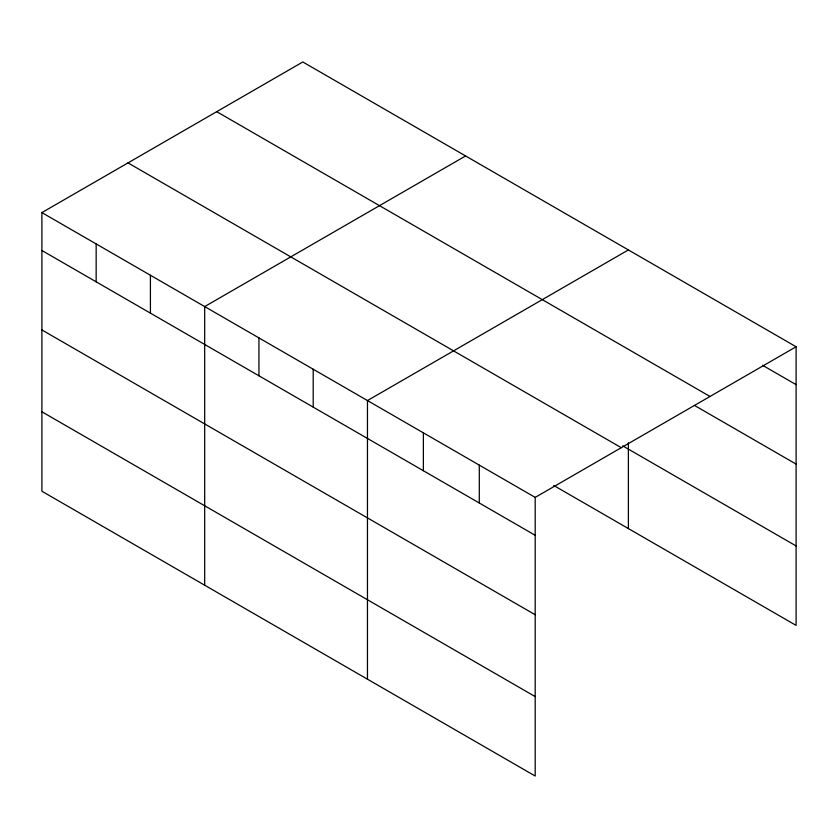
<?xml version="1.0" encoding="UTF-8"?>
<svg xmlns="http://www.w3.org/2000/svg" width="838" height="838" viewBox="0 0 838 838"><rect width="100%" height="100%" fill="white"/><g stroke="black" fill="none" stroke-linecap="round" stroke-linejoin="round"><path stroke-width="1.26" d="M41.9 212.601L535.189 497.395L535.189 776.03L41.9 491.236L41.9 212.601L302.811 61.97L796.1 346.764L796.1 625.399L553.771 485.495M465.603 155.952L204.682 306.582L204.682 585.217M628.385 249.934L367.463 400.564L367.463 679.199M535.189 497.395L796.1 346.764M762.559 365.284L796.1 384.642M216.717 111.674L709.995 396.468M694.356 405.351L796.1 464.095M622.728 445.858L796.1 545.947M128.005 162.897L621.283 447.691M41.9 250.489L535.189 535.283M41.9 329.942L535.189 614.736M41.9 411.793L535.189 696.588M628.385 442.726L628.385 528.569M479.284 465.121L479.284 503.01M423.368 432.848L423.368 470.726M313.203 369.244L313.203 407.121M258.942 337.913L258.942 375.801M150.421 275.262L150.421 313.14M96.16 243.931L96.16 281.819"/></g></svg>
